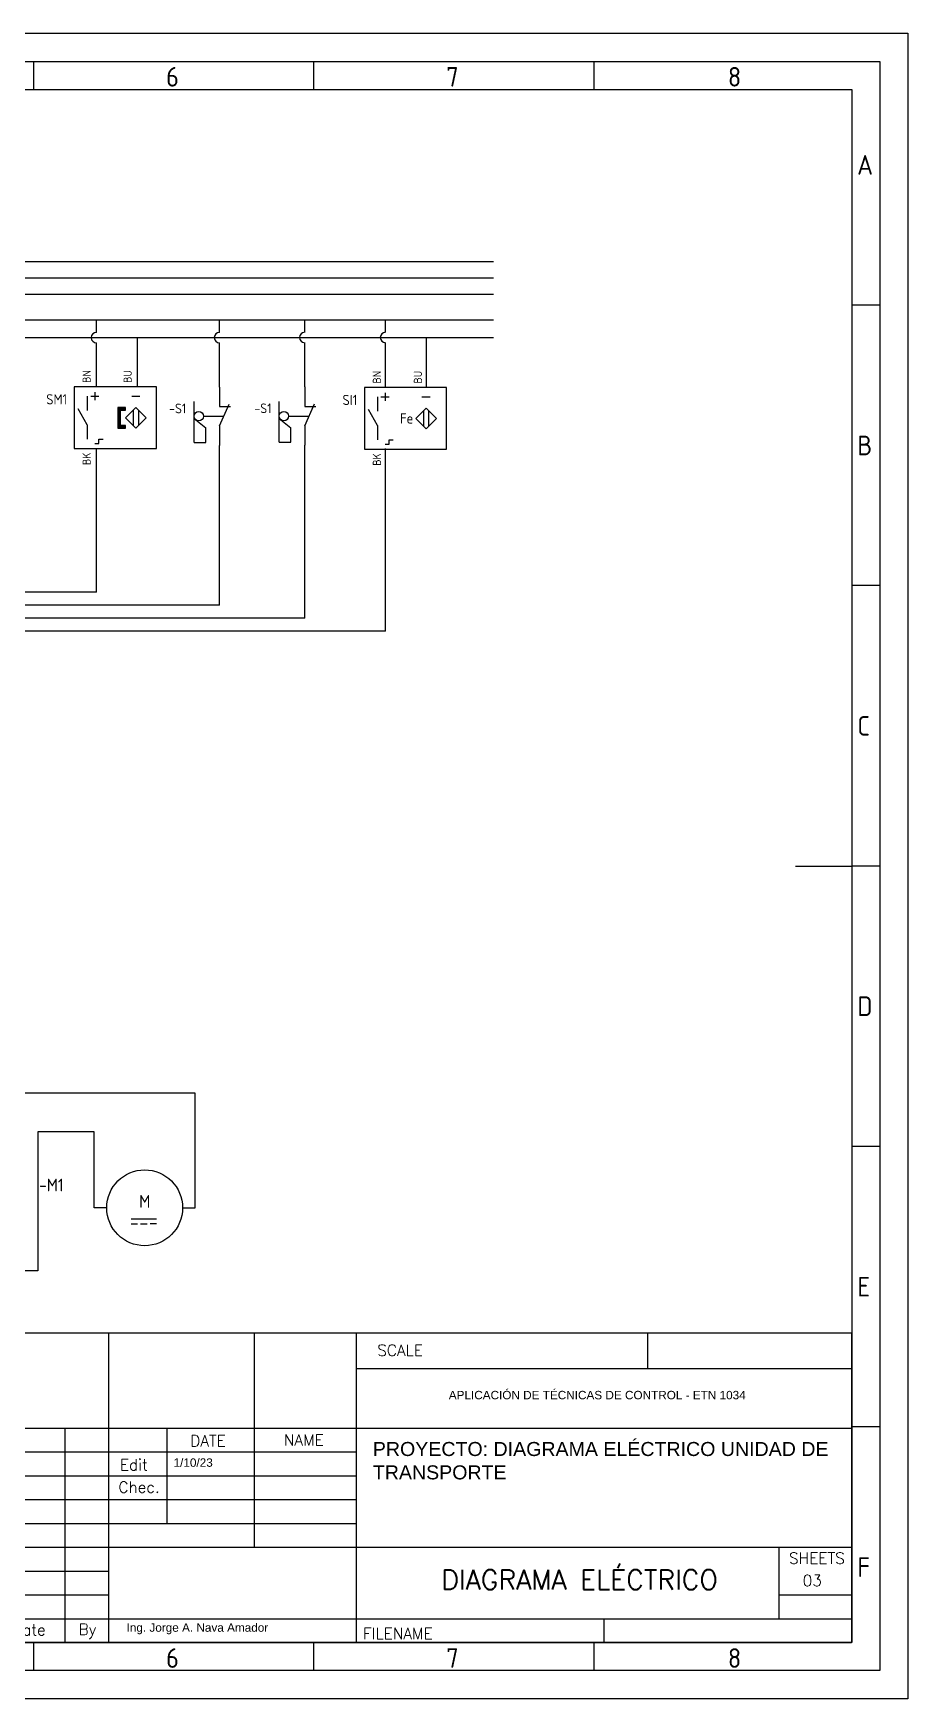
# Model space of a CAD drawing. Header units: millimetres. Extents: x 408 to 981, y 278 to 684.
# Drawn here: x 768.3 to 981.4, y 278.4 to 684.1 of the extents above; entities that cross this region are included whole.
import ezdxf
from ezdxf.enums import TextEntityAlignment as Align

# ---------------------------------------------------------------- set-up
doc = ezdxf.new("R2010")
doc.units = ezdxf.units.MM
for name, color, linetype in [('025', 1, 'Continuous'), ('035', 5, 'Continuous'), ('07', 7, 'Continuous'), ('MISC', 2, 'Continuous'), ('RED_2.5mm^2', 1, 'Continuous'), ('SYMS', 7, 'Continuous'), ('TAGS', 51, 'Continuous'), ('TERMS', 4, 'Continuous'), ('YEL_14_THHN', 2, 'Continuous')]:
    doc.layers.add(name, color=color, linetype=linetype)
doc.styles.add('ISO Proportional', font='isocp.shx')
doc.styles.get("Standard").update_dxf_attribs({"font": 'arial.ttf'})
doc.styles.add('WD', font='romans.shx')
doc.styles.add('WD_IEC', font='isocp2.shx', dxfattribs={"width": 0.9, "height": 4})

# ---------------------------------------------------------------- blocks, each defined once
blk = doc.blocks.new('VLS12C')
for p, q in [((0, 7.5), (0, 2.5)), ((-4.14, 0), (1.11, 0)), ((0, -2.5), (2.5, 3.12)), ((0, 2.5), (2.87, 2.5)), ((0, -2.5), (0, -7.5))]:
    blk.add_line(p, q)
at = {"linetype": 'Continuous'}
for p, q in [((-6.54, -6.75), (-6.54, 3.75)), ((-6.54, -0.6), (-3.54, -3)), ((-3.54, -6.75), (-3.54, -3)), ((-6.54, -6.75), (-3.54, -6.75))]:
    blk.add_line(p, q, dxfattribs=at)
blk.add_circle((-5.34, 0), 1.2, dxfattribs=at)
at = {"style": 'WD_IEC'}
for tag, p in [('INST', (-8.55, 6.75)), ('LOC', (-8.55, 3.75)), ('TAG1', (-8.55, 0.75)), ('DESC1', (-8.55, -6.75)), ('XREF', (-8.55, -3.75)), ('DESC2', (-8.55, -9.75)), ('DESC3', (-8.55, -12.75))]:
    blk.add_attdef(tag, text='', height=2.5, dxfattribs=at).set_placement(p, align=Align.RIGHT)
blk.add_attdef('TERM01', text='', height=2, rotation=90, dxfattribs=at).set_placement((-1, 7.5), align=Align.RIGHT)
at = {"style": 'WD_IEC', "flags": 1}
for tag, p, height in [('X2TERM01', (0, 7.5), 0.32), ('MFG', (2.75, 6.5), 1.5), ('CAT', (2.75, 4), 1.5), ('X1LINK', (2, 0), 0.32), ('ASSYCODE', (1, -4), 1), ('CONTACT', (1.05, -1.35), 1), ('COMMON', (2.3, -2.6), 1), ('X8TERM02', (0, -7.5), 0.32), ('FAMILY', (1, -5.5), 1), ('CATDESC', (1, -7), 1)]:
    blk.add_attdef(tag, p, '', height=height, dxfattribs=at)
at = {"style": 'WD_IEC'}
blk.add_attdef('TERM02', (-1, -7.5), '', height=2, rotation=90, dxfattribs=at)
at = {"lineweight": 15, "style": 'WD_IEC'}
blk.add_attdef('WDTAGALT', text='', height=2.5, dxfattribs=at).set_placement((-8.55, -15.75), align=Align.RIGHT)
blk = doc.blocks.new('VPX11IN3')
for p, q in [((-1.875, 5.25), (-1.875, 1.75)), ((-1, 5.25), (1, 5.25)), ((0, 6.25), (0, 4.25)), ((9, 5.25), (11, 5.25)), ((-1.875, -1.75), (-4.0625, 2.1875)), ((9.375, 1.875), (9.375, -1.875)), ((10.625, 1.875), (10.625, -1.875)), ((-1.875, -1.75), (-1.875, -5.25)), ((0, -6.25), (1, -6.25)), ((1, -6.25), (1, -5.25)), ((1, -5.25), (2, -5.25))]:
    blk.add_line(p, q)
for points in [[(-5, -7.5), (15, -7.5), (15, 7.5), (-5, 7.5)], [(10, 2.5), (12.5, 0), (10, -2.5), (7.5, 0)]]:
    blk.add_lwpolyline(points, close=True)
at = {"style": 'WD_IEC'}
blk.add_text('Fe', height=2.5, dxfattribs=at).set_placement((6.875, 0), align=Align.MIDDLE_RIGHT)
for tag, p in [('TERM02', (-1, 8.5)), ('TERM03', (9, 8.5))]:
    blk.add_attdef(tag, p, '', height=2, rotation=90, dxfattribs=at)
for tag, p in [('INST', (-6.75, 10.25)), ('LOC', (-6.75, 6.75)), ('TAG1', (-6.75, 3.25)), ('DESC1', (-6.75, -5.2)), ('DESC2', (-6.75, -8.7)), ('DESC3', (-6.75, -12.2)), ('WDTAGALT', (-6.25, -15.125))]:
    blk.add_attdef(tag, text='', height=2.5, dxfattribs=at).set_placement(p, align=Align.RIGHT)
at = {"style": 'WD_IEC', "flags": 1}
for tag, p, height in [('X2TERM02', (0, 7.5), 0.32), ('X2TERM03', (10, 7.5), 0.32), ('MFG', (17.75, 6.5), 1.5), ('CAT', (17.75, 4), 1.5), ('ASSYCODE', (16, -4), 1), ('X8TERM01', (0, -7.5), 0.32), ('FAMILY', (16, -5.5), 1), ('CATDESC', (16, -7), 1)]:
    blk.add_attdef(tag, p, '', height=height, dxfattribs=at)
at = {"lineweight": 15, "style": 'WD_IEC'}
blk.add_attdef('XREF', text='', height=2.5, dxfattribs=at).set_placement((-6.75, -1.35), align=Align.RIGHT)
at = {"style": 'WD_IEC'}
blk.add_attdef('TERM01', text='', height=2, rotation=90, dxfattribs=at).set_placement((-1, -8.5), align=Align.RIGHT)
blk = doc.blocks.new('VPX11M3')
for p, q in [((-1.875, 5.25), (-1.875, 1.75)), ((-1, 5.25), (1, 5.25)), ((0, 6.25), (0, 4.25)), ((9, 5.25), (11, 5.25)), ((-1.875, -1.75), (-4.0625, 2.1875)), ((9.375, 1.875), (9.375, -1.875)), ((10.625, 1.875), (10.625, -1.875)), ((-1.875, -1.75), (-1.875, -5.25)), ((0, -6.25), (1, -6.25)), ((1, -6.25), (1, -5.25)), ((1, -5.25), (2, -5.25))]:
    blk.add_line(p, q)
for points in [[(-5, -7.5), (15, -7.5), (15, 7.5), (-5, 7.5)], [(6.25, 1.875), (7.5, 1.875), (7.5, 2.5), (5.625, 2.5), (5.625, -2.5), (7.5, -2.5), (7.5, -1.875), (6.25, -1.875)], [(10, 2.5), (12.5, 0), (10, -2.5), (7.5, 0)]]:
    blk.add_lwpolyline(points, close=True)
for points in [[(5.625, 2.5), (5.625, 1.875), (7.5, 2.5), (7.5, 1.875)], [(5.625, 1.875), (5.625, -1.875), (6.25, 1.875), (6.25, -1.875)], [(5.625, -1.875), (5.625, -2.5), (7.5, -1.875), (7.5, -2.5)]]:
    blk.add_solid(points)
at = {"style": 'WD_IEC'}
for tag, p in [('TERM02', (-1, 8.5)), ('TERM03', (9, 8.5))]:
    blk.add_attdef(tag, p, '', height=2, rotation=90, dxfattribs=at)
for tag, p in [('INST', (-6.75, 10.25)), ('LOC', (-6.75, 6.75)), ('TAG1', (-6.75, 3.25)), ('DESC1', (-6.75, -5.2)), ('DESC2', (-6.75, -8.7)), ('DESC3', (-6.75, -12.2))]:
    blk.add_attdef(tag, text='', height=2.5, dxfattribs=at).set_placement(p, align=Align.RIGHT)
at = {"style": 'WD_IEC', "flags": 1}
for tag, p, height in [('X2TERM02', (0, 7.5), 0.32), ('X2TERM03', (10, 7.5), 0.32), ('MFG', (17.75, 6.5), 1.5), ('CAT', (17.75, 4), 1.5), ('ASSYCODE', (16, -4), 1), ('X8TERM01', (0, -7.5), 0.32), ('FAMILY', (16, -5.5), 1), ('CATDESC', (16, -7), 1)]:
    blk.add_attdef(tag, p, '', height=height, dxfattribs=at)
at = {"lineweight": 15, "style": 'WD_IEC'}
for tag, p in [('XREF', (-6.75, -1.35)), ('WDTAGALT', (-6.75, -15.125))]:
    blk.add_attdef(tag, text='', height=2.5, dxfattribs=at).set_placement(p, align=Align.RIGHT)
at = {"style": 'WD_IEC'}
blk.add_attdef('TERM01', text='', height=2, rotation=90, dxfattribs=at).set_placement((-1, -8.5), align=Align.RIGHT)
blk = doc.blocks.new('VMO1M6')
for p, q in [((-10.02, 0), (-10, 15)), ((10, 0), (10, 15)), ((-7.5, 0), (-10.02, 0)), ((7.5, 0), (10, 0)), ((-2.66, -2.16), (2.34, -2.16)), ((-2.66, -3.16), (-1.41, -3.16)), ((-0.81, -3.16), (0.49, -3.16)), ((2.34, -3.16), (1.09, -3.16))]:
    blk.add_line(p, q)
blk.add_circle((0, 0), 7.5)
at = {"style": 'WD_IEC'}
for tag, p in [('TERM01', (-10.52, 14.94)), ('TERM02', (9.48, 14.94))]:
    blk.add_attdef(tag, text='', height=2, rotation=90, dxfattribs=at).set_placement(p, align=Align.RIGHT)
at = {"style": 'WD_IEC', "flags": 1}
for tag, p, height in [('X2TERM01', (-10, 15), 0.32), ('X2TERM02', (10, 15), 0.32), ('MFG', (10.83, 2.04), 1.5), ('CAT', (10.83, -0.02), 1.5), ('ASSYCODE', (10.72, -6.29), 1), ('FAMILY', (10.72, -7.79), 1), ('CATDESC', (10.72, -9.29), 1)]:
    blk.add_attdef(tag, p, '', height=height, dxfattribs=at)
at = {"style": 'WD_IEC'}
for tag, p in [('INST', (-16.04, 9.25)), ('LOC', (-16.04, 6.25)), ('TAG1', (-16.04, 3.25)), ('RATING1', (-16.04, -0.8)), ('DESC1', (-16.04, -8.1)), ('DESC2', (-16.04, -11.1)), ('DESC3', (-16.04, -14.1))]:
    blk.add_attdef(tag, text='', height=2.5, dxfattribs=at).set_placement(p, align=Align.RIGHT)
blk.add_attdef('M', text='', height=2.5, dxfattribs=at).set_placement((0.02, 0.02), align=Align.CENTER)
at = {"lineweight": 15, "style": 'WD_IEC'}
blk.add_attdef('XREF', text='', height=2.5, dxfattribs=at).set_placement((-16.04, -5.1), align=Align.RIGHT)
at = {"style": 'WD_IEC', "width": 0.9}
blk.add_attdef('WDTAGALT', text='', height=2.5, dxfattribs=at).set_placement((-16.04, -17.1), align=Align.RIGHT)
blk = doc.blocks.new('IEC_border_a3')
at = {"layer": '035'}
for p, q in [((264, 292), (264, 287)), ((314, 292), (314, 287)), ((364, 292), (364, 287)), ((414.97, 248.54), (409.98, 248.54)), ((414.98, 198.5), (410, 198.5)), ((414.98, 148.5), (410, 148.5)), ((414.98, 98.5), (410, 98.5)), ((415, 48.46), (410.02, 48.46)), ((264, 10), (264, 5)), ((314, 10), (314, 5)), ((364, 10), (364, 5))]:
    blk.add_line(p, q, dxfattribs=at)
for points in [[(0, 297), (420, 297), (420, 0), (0, 0)], [(18, 287), (410, 287), (410, 10), (18, 10)]]:
    blk.add_lwpolyline(points, close=True, dxfattribs=at)
at = {"layer": '07'}
blk.add_line((400, 148.5), (410, 148.5), dxfattribs=at)
blk.add_lwpolyline([(13, 292), (415, 292), (415, 5), (13, 5)], close=True, dxfattribs=at)
at = {"layer": '035', "style": 'ISO Proportional'}
for s, p in [('6', (287.69, 287.5)), ('7', (337.67, 287.5)), ('8', (387.92, 287.5)), ('A', (410.98, 271.79)), ('B', (411, 221.75)), ('C', (411, 171.75)), ('D', (411, 121.75)), ('E', (411.02, 71.72)), ('F', (411.02, 21.72)), ('6', (287.69, 5.5)), ('7', (337.67, 5.5)), ('8', (387.92, 5.5))]:
    blk.add_text(s, height=3.5, dxfattribs=at).set_placement(p)
blk = doc.blocks.new('IEC_tblock_a3')
at = {"layer": '035'}
for p, q in [((-106.6, 55.25), (-106.6, 17)), ((-36.4, 55.25), (-36.4, 48.88)), ((-88.4, 48.88), (0, 48.88)), ((-179.4, 38.25), (-179.4, 0)), ((-153.4, 38.25), (-153.4, 0)), ((-140.4, 38.25), (-140.4, 0)), ((-122.2, 38.25), (-122.2, 21.25)), ((-187.2, 34), (-88.4, 34)), ((-187.2, 29.75), (-88.4, 29.75)), ((-187.2, 25.5), (-88.4, 25.5)), ((-187.2, 21.25), (-88.4, 21.25)), ((-187.2, 17), (-132.6, 17)), ((-187.2, 12.75), (-132.6, 12.75)), ((-187.2, 8.5), (-132.6, 8.5)), ((-13, 8.5), (0, 8.5)), ((-187.2, 4.25), (0, 4.25)), ((-44.2, 4.25), (-44.2, 0))]:
    blk.add_line(p, q, dxfattribs=at)
at = {"layer": '07'}
for p, q in [((-187.2, 55.25), (-187.2, 0)), ((-187.2, 55.25), (0, 55.25)), ((-132.6, 55.25), (-132.6, 0)), ((-88.4, 55.25), (-88.4, 0)), ((0, 55.25), (0, 0)), ((-187.2, 38.25), (0, 38.25)), ((-132.6, 17), (0, 17)), ((-13, 17), (-13, 4.25)), ((-187.2, 0), (0, 0))]:
    blk.add_line(p, q, dxfattribs=at)
at = {"style": 'WD'}
for tag, p in [('SCALE', (-69.88, 51.07)), ('SH', (-8.74, 10.06)), ('FILENAME', (-68.15, 0.8))]:
    blk.add_attdef(tag, p, '', height=2, dxfattribs=at)
for tag, height, p in [('EDDATE', 2, (-114.97, 30.8)), ('EDBY', 2, (-98.02, 30.86)), ('PROJDESC', 5, (-45.9, 29.2)), ('CKDATE', 2, (-114.85, 26.58)), ('CKBY', 2, (-97.88, 26.3)), ('DWGDESC', 5, (-44.85, 19.72)), ('DWGNO', 3.5, (-48.54, 9.46))]:
    blk.add_attdef(tag, text='', height=height, dxfattribs=at).set_placement(p, align=Align.CENTER)
at = {"style": 'WD', "flags": 1}
blk.add_attdef('WD_TB', (-120.95, 11.91), '', height=2, dxfattribs=at)
at = {"layer": '025', "style": 'WD'}
for s, p in [('SCALE', (-80.57, 51.13)), ('NAME', (-97.74, 35.14)), ('No:', (-183.81, 1.19)), ('Revision', (-166.53, 1.47)), ('Date', (-146.79, 1.28)), ('By', (-136.33, 1.37))]:
    blk.add_text(s, height=2, dxfattribs=at).set_placement(p, align=Align.CENTER)
for s, p in [('DATE', (-118, 35)), ('Edit', (-130.55, 30.72)), ('Chec.', (-130.82, 26.72)), ('SHEETS', (-11.17, 14.05)), ('FILENAME', (-87.18, 0.61))]:
    blk.add_text(s, height=2, dxfattribs=at).set_placement(p)

msp = doc.modelspace()

# ---------------------------------------------------------------- linework, layer by layer
at = {"layer": 'RED_2.5mm^2'}
for p, q in [((485.77, 624.54), (880.5, 624.54)), ((485.77, 620.54), (880.5, 620.54)), ((545.76, 614.32), (880.5, 614.32)), ((783.7, 611.25), (783.7, 614.32)), ((813.7, 611.25), (813.7, 614.32)), ((834.46, 611.28), (834.46, 614.34)), ((854.16, 611.28), (854.16, 614.34)), ((549.77, 609.98), (880.5, 609.98)), ((783.7, 597.94), (783.7, 608.71)), ((793.7, 597.94), (793.7, 609.98)), ((813.7, 597.94), (813.7, 608.71)), ((834.46, 597.97), (834.46, 608.74)), ((854.16, 597.97), (854.16, 608.74)), ((864.16, 597.97), (864.16, 610.01)), ((807.78, 425.95), (651.44, 425.95)), ((807.78, 416.48), (807.78, 425.95)), ((783.14, 416.48), (769.39, 416.48)), ((769.39, 416.48), (769.39, 382.63)), ((769.39, 382.63), (500.05, 382.63))]:
    msp.add_line(p, q, dxfattribs=at)
for centre in [(783.7, 609.98), (813.7, 609.98), (834.46, 610.01), (854.16, 610.01)]:
    msp.add_arc(centre, 1.27, 90, 270, dxfattribs=at)
at = {"layer": 'TAGS'}
msp.add_line((486.35, 628.52), (880.5, 628.52), dxfattribs=at)
at = {"layer": 'YEL_14_THHN'}
for p, q in [((783.7, 548.01), (783.7, 582.94)), ((813.7, 544.82), (813.7, 583.74)), ((834.46, 541.65), (834.46, 583.77)), ((854.16, 538.46), (854.16, 582.97)), ((783.7, 548.01), (666.68, 548.01)), ((813.7, 544.82), (671.76, 544.82)), ((834.46, 541.65), (676.84, 541.63)), ((854.16, 538.46), (681.92, 538.44))]:
    msp.add_line(p, q, dxfattribs=at)

# ---------------------------------------------------------------- block references
at = {"xscale": 1.366054111090824, "yscale": 1.366054111090824, "zscale": 1.366054111090824}
msp.add_blockref('IEC_border_a3', (407.69, 278.4), dxfattribs=at)
ref = msp.add_blockref('IEC_tblock_a3', (967.77, 292.06), dxfattribs=dict(xscale=1.366054111090824, yscale=1.366054111090824, zscale=1.366054111090824))
ref.add_attrib('DWGNO', 'DIAGRAMA ELÉCTRICO', dxfattribs={"height": 4.7812, "style": 'WD'}).set_placement((901.46, 304.98), align=Align.CENTER)
ref.add_attrib('SH', '03', (955.83, 305.81), dxfattribs={"height": 2.732, "style": 'WD'})
at = {"layer": 'SYMS'}
ref = msp.add_blockref('VPX11M3', (783.31, 590.46), dxfattribs=at)
ref.add_attrib('TERM03', 'BU', (792.31, 598.96), dxfattribs={"layer": 'TERMS', "height": 2, "rotation": 90, "style": 'WD_IEC'})
ref.add_attrib('TERM02', 'BN', (782.31, 598.96), dxfattribs={"layer": 'TERMS', "height": 2, "rotation": 90, "style": 'WD_IEC'})
ref.add_attrib('TERM01', 'BK', dxfattribs={"layer": 'TERMS', "height": 2, "rotation": 90, "style": 'WD_IEC'}).set_placement((782.31, 581.96), align=Align.RIGHT)
ref.add_attrib('TAG1', 'SM1', dxfattribs={"layer": 'TAGS', "height": 2.5, "style": 'WD_IEC'}).set_placement((776.56, 593.71), align=Align.RIGHT)
ref = msp.add_blockref('VPX11IN3', (854.05, 590.3), dxfattribs=at)
ref.add_attrib('TERM03', 'BU', (863.05, 598.8), dxfattribs={"layer": 'TERMS', "height": 2, "rotation": 90, "style": 'WD_IEC'})
ref.add_attrib('TERM02', 'BN', (853.05, 598.8), dxfattribs={"layer": 'TERMS', "height": 2, "rotation": 90, "style": 'WD_IEC'})
ref.add_attrib('TERM01', 'BK', dxfattribs={"layer": 'TERMS', "height": 2, "rotation": 90, "style": 'WD_IEC'}).set_placement((853.05, 581.8), align=Align.RIGHT)
ref.add_attrib('TAG1', 'SI1', dxfattribs={"layer": 'TAGS', "height": 2.5, "style": 'WD_IEC'}).set_placement((847.3, 593.55), align=Align.RIGHT)
ref = msp.add_blockref('VLS12C', (813.7, 590.84), dxfattribs=dict(at, xscale=0.9466545384213532, yscale=0.9466545384213532, zscale=0.9466545384213532))
ref.add_attrib('TAG1', '-S1', dxfattribs={"layer": 'TAGS', "height": 2.367, "style": 'WD_IEC'}).set_placement((805.6, 591.55), align=Align.RIGHT)
ref = msp.add_blockref('VLS12C', (834.46, 590.87), dxfattribs=dict(at, xscale=0.9466545384213532, yscale=0.9466545384213532, zscale=0.9466545384213532))
ref.add_attrib('TAG1', '-S1', dxfattribs={"layer": 'TAGS', "height": 2.367, "style": 'WD_IEC'}).set_placement((826.37, 591.58), align=Align.RIGHT)
ref = msp.add_blockref('VMO1M6', (795.46, 397.99), dxfattribs=dict(at, xscale=1.232329310357149, yscale=1.232329310357149, zscale=1.232329310357149))
ref.add_attrib('M', 'M', dxfattribs={"layer": 'MISC', "height": 3.08, "style": 'WD_IEC'}).set_placement((795.48, 398.02), align=Align.CENTER)
ref.add_attrib('TAG1', '-M1', dxfattribs={"layer": 'TAGS', "height": 3.081, "style": 'WD_IEC'}).set_placement((775.69, 402), align=Align.RIGHT)

# ---------------------------------------------------------------- texts
at = {"attachment_point": 1}
for s, width, insert, char_height in [('APLICACIÓN DE TÉCNICAS DE CONTROL - ETN 1034', 88.3968, (869.58, 353.39), 2.0491), ('PROYECTO: DIAGRAMA ELÉCTRICO UNIDAD DE TRANSPORTE', 112.0147, (851.07, 340.94), 3.4151), ('1/10/23', 17.8012, (802.51, 336.95), 2.049), ('Ing. Jorge A. Nava Amador', 52.7235, (791.05, 296.76), 2.0491)]:
    msp.add_mtext_dynamic_manual_height_columns(s, width=width, gutter_width=17.08, heights=[0], dxfattribs=dict(at, insert=insert, char_height=char_height))

doc.saveas('drawing.dxf')
